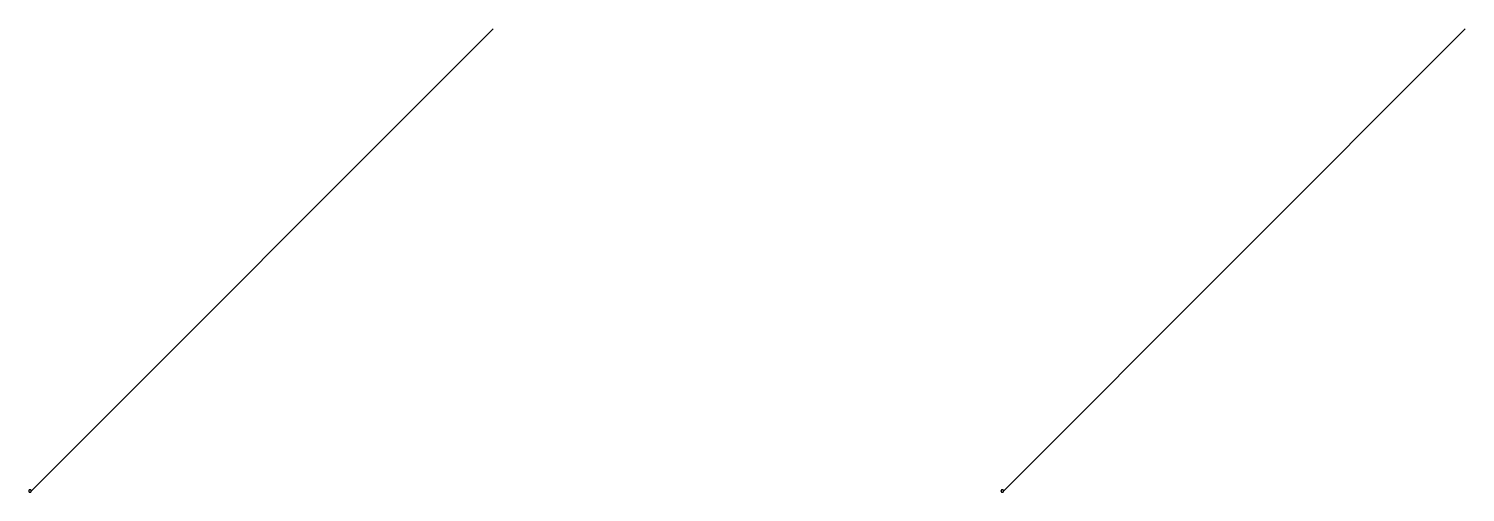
# Model space of a CAD drawing. Header units: metres. Extents: x 0 to 47, y 0 to 5.
# Drawn here: x 31.49 to 47, y -0.01 to 5 of the extents above; entities that cross this region are included whole.
import ezdxf

# ---------------------------------------------------------------- set-up
doc = ezdxf.new("R2010")
doc.units = ezdxf.units.M
doc.layers.add('Outer', color=1, linetype='CONTINUOUS')

msp = doc.modelspace()

# ---------------------------------------------------------------- linework, layer by layer
at = {"layer": 'Outer'}
for p, q in [((36.5, 5), (31.514, 0)), ((47, 5), (42.014, 0)), ((31.487, 0.003), (31.486, 0.003)), ((31.486, 0.003), (31.486, 0.003)), ((31.486, 0.003), (31.486, 0.003)), ((31.486, 0.003), (31.486, 0.002)), ((31.486, 0.002), (31.486, 0.002)), ((31.486, 0.002), (31.486, 0.002)), ((31.486, 0.002), (31.486, 0.002)), ((31.486, 0.002), (31.486, 0.001)), ((31.486, 0.001), (31.486, 0.001)), ((31.486, 0.001), (31.486, 0.001)), ((31.486, 0.001), (31.486, 0.001)), ((31.486, 0.001), (31.486, 0)), ((31.486, 0), (31.486, 0)), ((31.486, 0), (31.486, 0)), ((31.486, 0), (31.486, 0)), ((31.488, 0.006), (31.487, 0.006)), ((31.487, 0.006), (31.487, 0.006)), ((31.487, 0.006), (31.487, 0.005)), ((31.487, 0.005), (31.487, 0.005)), ((31.487, 0.005), (31.487, 0.005)), ((31.487, 0.005), (31.487, 0.005)), ((31.487, 0.005), (31.487, 0.005)), ((31.487, 0.005), (31.487, 0.004)), ((31.487, 0.004), (31.487, 0.004)), ((31.487, 0.004), (31.487, 0.004)), ((31.487, 0.004), (31.487, 0.004)), ((31.487, 0.004), (31.487, 0.003)), ((31.489, 0.008), (31.488, 0.008)), ((31.488, 0.008), (31.488, 0.008)), ((31.488, 0.008), (31.488, 0.007)), ((31.488, 0.007), (31.488, 0.007)), ((31.488, 0.007), (31.488, 0.007)), ((31.488, 0.007), (31.488, 0.007)), ((31.488, 0.007), (31.488, 0.007)), ((31.488, 0.007), (31.488, 0.006)), ((31.488, 0.006), (31.488, 0.006)), ((31.49, 0.009), (31.489, 0.009)), ((31.489, 0.009), (31.489, 0.009)), ((31.489, 0.009), (31.489, 0.009)), ((31.489, 0.009), (31.489, 0.008)), ((31.489, 0.008), (31.489, 0.008)), ((31.489, 0.008), (31.489, 0.008)), ((31.491, 0.01), (31.49, 0.01)), ((31.49, 0.01), (31.49, 0.01)), ((31.49, 0.01), (31.49, 0.01)), ((31.49, 0.01), (31.49, 0.009)), ((31.49, 0.009), (31.49, 0.009)), ((31.49, 0.009), (31.49, 0.009)), ((31.492, 0.011), (31.491, 0.011)), ((31.491, 0.011), (31.491, 0.011)), ((31.491, 0.011), (31.491, 0.011)), ((31.491, 0.011), (31.491, 0.01)), ((31.491, 0.01), (31.491, 0.01)), ((31.491, 0.01), (31.491, 0.01)), ((31.493, 0.012), (31.492, 0.012)), ((31.492, 0.012), (31.492, 0.012)), ((31.492, 0.012), (31.492, 0.011)), ((31.492, 0.011), (31.492, 0.011)), ((31.492, 0.011), (31.492, 0.011)), ((31.494, 0.012), (31.493, 0.012)), ((31.493, 0.012), (31.493, 0.012)), ((31.493, 0.012), (31.493, 0.012)), ((31.493, 0.012), (31.493, 0.012)), ((31.493, 0.012), (31.493, 0.012)), ((31.495, 0.013), (31.494, 0.013)), ((31.494, 0.013), (31.494, 0.013)), ((31.494, 0.013), (31.494, 0.012)), ((31.494, 0.012), (31.494, 0.012)), ((31.496, 0.013), (31.495, 0.013)), ((31.495, 0.013), (31.495, 0.013)), ((31.495, 0.013), (31.495, 0.013)), ((31.495, 0.013), (31.495, 0.013)), ((31.495, 0.013), (31.495, 0.013)), ((31.497, 0.013), (31.496, 0.013)), ((31.496, 0.013), (31.496, 0.013)), ((31.496, 0.013), (31.496, 0.013)), ((31.496, 0.013), (31.496, 0.013)), ((31.498, 0.014), (31.497, 0.014)), ((31.497, 0.014), (31.497, 0.014)), ((31.497, 0.014), (31.497, 0.014)), ((31.497, 0.014), (31.497, 0.013)), ((31.499, 0.014), (31.498, 0.014)), ((31.498, 0.014), (31.498, 0.014)), ((31.498, 0.014), (31.498, 0.014)), ((31.498, 0.014), (31.498, 0.014)), ((31.5, 0.014), (31.499, 0.014)), ((31.499, 0.014), (31.499, 0.014)), ((31.499, 0.014), (31.499, 0.014)), ((31.499, 0.014), (31.499, 0.014)), ((31.501, 0.014), (31.5, 0.014)), ((31.5, 0.014), (31.5, 0.014)), ((31.5, 0.014), (31.5, 0.014)), ((31.5, 0.014), (31.5, 0.014)), ((31.5, 0.014), (31.5, 0.014)), ((31.502, 0.014), (31.501, 0.014)), ((31.501, 0.014), (31.501, 0.014)), ((31.501, 0.014), (31.501, 0.014)), ((31.501, 0.014), (31.501, 0.014)), ((31.503, 0.014), (31.502, 0.014)), ((31.502, 0.014), (31.502, 0.014)), ((31.502, 0.014), (31.502, 0.014)), ((31.502, 0.014), (31.502, 0.014)), ((31.503, 0.013), (31.503, 0.014)), ((31.503, 0.014), (31.503, 0.014)), ((31.503, 0.014), (31.503, 0.014)), ((31.504, 0.013), (31.503, 0.013)), ((31.505, 0.013), (31.504, 0.013)), ((31.504, 0.013), (31.504, 0.013)), ((31.504, 0.013), (31.504, 0.013)), ((31.504, 0.013), (31.504, 0.013)), ((31.506, 0.013), (31.505, 0.013)), ((31.505, 0.013), (31.505, 0.013)), ((31.505, 0.013), (31.505, 0.013)), ((31.505, 0.013), (31.505, 0.013)), ((31.505, 0.013), (31.505, 0.013)), ((31.506, 0.012), (31.506, 0.013)), ((31.506, 0.013), (31.506, 0.013)), ((31.507, 0.012), (31.506, 0.012)), ((31.506, 0.012), (31.506, 0.012)), ((31.508, 0.012), (31.507, 0.012)), ((31.507, 0.012), (31.507, 0.012)), ((31.507, 0.012), (31.507, 0.012)), ((31.507, 0.012), (31.507, 0.012)), ((31.507, 0.012), (31.507, 0.012)), ((31.508, 0.011), (31.508, 0.012)), ((31.508, 0.012), (31.508, 0.012)), ((31.509, 0.011), (31.508, 0.011)), ((31.508, 0.011), (31.508, 0.011)), ((31.508, 0.011), (31.508, 0.011)), ((31.509, 0.01), (31.509, 0.011)), ((31.509, 0.011), (31.509, 0.011)), ((31.509, 0.011), (31.509, 0.011)), ((31.51, 0.01), (31.509, 0.01)), ((31.509, 0.01), (31.509, 0.01)), ((31.509, 0.01), (31.509, 0.01)), ((31.51, 0.009), (31.51, 0.01)), ((31.51, 0.01), (31.51, 0.01)), ((31.51, 0.01), (31.51, 0.01)), ((31.511, 0.009), (31.51, 0.009)), ((31.51, 0.009), (31.51, 0.009)), ((31.51, 0.009), (31.51, 0.009)), ((31.511, 0.008), (31.511, 0.009)), ((31.511, 0.009), (31.511, 0.009)), ((31.511, 0.009), (31.511, 0.009)), ((31.512, 0.008), (31.511, 0.008)), ((31.511, 0.008), (31.511, 0.008)), ((31.511, 0.008), (31.511, 0.008)), ((31.512, 0.007), (31.512, 0.008)), ((31.512, 0.008), (31.512, 0.008)), ((31.512, 0.006), (31.512, 0.007)), ((31.512, 0.007), (31.512, 0.007)), ((31.512, 0.007), (31.512, 0.007)), ((31.512, 0.007), (31.512, 0.007)), ((31.512, 0.007), (31.512, 0.007)), ((31.513, 0.006), (31.512, 0.006)), ((31.512, 0.006), (31.512, 0.006)), ((31.513, 0.005), (31.513, 0.006)), ((31.513, 0.006), (31.513, 0.006)), ((31.513, 0.004), (31.513, 0.005)), ((31.513, 0.005), (31.513, 0.005)), ((31.513, 0.005), (31.513, 0.005)), ((31.513, 0.005), (31.513, 0.005)), ((31.513, 0.005), (31.513, 0.005)), ((31.513, 0.003), (31.513, 0.004)), ((31.513, 0.004), (31.513, 0.004)), ((31.513, 0.004), (31.513, 0.004)), ((31.513, 0.004), (31.513, 0.004)), ((31.514, 0.003), (31.513, 0.003)), ((31.514, 0.002), (31.514, 0.003)), ((31.514, 0.003), (31.514, 0.003)), ((31.514, 0.003), (31.514, 0.003)), ((31.514, 0.001), (31.514, 0.002)), ((31.514, 0.002), (31.514, 0.002)), ((31.514, 0.002), (31.514, 0.002)), ((31.514, 0.002), (31.514, 0.002)), ((31.514, 0), (31.514, 0.001)), ((31.514, 0.001), (31.514, 0.001)), ((31.514, 0.001), (31.514, 0.001)), ((31.514, 0.001), (31.514, 0.001)), ((31.514, 0), (31.514, 0)), ((31.514, 0), (31.514, 0)), ((41.987, 0.003), (41.986, 0.003)), ((41.986, 0.003), (41.986, 0.003)), ((41.986, 0.003), (41.986, 0.003)), ((41.986, 0.003), (41.986, 0.002)), ((41.986, 0.002), (41.986, 0.002)), ((41.986, 0.002), (41.986, 0.002)), ((41.986, 0.002), (41.986, 0.002)), ((41.986, 0.002), (41.986, 0.001)), ((41.986, 0.001), (41.986, 0.001)), ((41.986, 0.001), (41.986, 0.001)), ((41.986, 0.001), (41.986, 0.001)), ((41.986, 0.001), (41.986, 0)), ((41.986, 0), (41.986, 0)), ((41.986, 0), (41.986, 0)), ((41.986, 0), (41.986, 0)), ((41.988, 0.006), (41.987, 0.006)), ((41.987, 0.006), (41.987, 0.006)), ((41.987, 0.006), (41.987, 0.005)), ((41.987, 0.005), (41.987, 0.005)), ((41.987, 0.005), (41.987, 0.005)), ((41.987, 0.005), (41.987, 0.005)), ((41.987, 0.005), (41.987, 0.005)), ((41.987, 0.005), (41.987, 0.004)), ((41.987, 0.004), (41.987, 0.004)), ((41.987, 0.004), (41.987, 0.004)), ((41.987, 0.004), (41.987, 0.004)), ((41.987, 0.004), (41.987, 0.003)), ((41.989, 0.008), (41.988, 0.008)), ((41.988, 0.008), (41.988, 0.008)), ((41.988, 0.008), (41.988, 0.007)), ((41.988, 0.007), (41.988, 0.007)), ((41.988, 0.007), (41.988, 0.007)), ((41.988, 0.007), (41.988, 0.007)), ((41.988, 0.007), (41.988, 0.007)), ((41.988, 0.007), (41.988, 0.006)), ((41.988, 0.006), (41.988, 0.006)), ((41.99, 0.009), (41.989, 0.009)), ((41.989, 0.009), (41.989, 0.009)), ((41.989, 0.009), (41.989, 0.009)), ((41.989, 0.009), (41.989, 0.008)), ((41.989, 0.008), (41.989, 0.008)), ((41.989, 0.008), (41.989, 0.008)), ((41.991, 0.01), (41.99, 0.01)), ((41.99, 0.01), (41.99, 0.01)), ((41.99, 0.01), (41.99, 0.01)), ((41.99, 0.01), (41.99, 0.009)), ((41.99, 0.009), (41.99, 0.009)), ((41.99, 0.009), (41.99, 0.009)), ((41.992, 0.011), (41.991, 0.011)), ((41.991, 0.011), (41.991, 0.011)), ((41.991, 0.011), (41.991, 0.011)), ((41.991, 0.011), (41.991, 0.01)), ((41.991, 0.01), (41.991, 0.01)), ((41.991, 0.01), (41.991, 0.01)), ((41.993, 0.012), (41.992, 0.012)), ((41.992, 0.012), (41.992, 0.012)), ((41.992, 0.012), (41.992, 0.011)), ((41.992, 0.011), (41.992, 0.011)), ((41.992, 0.011), (41.992, 0.011)), ((41.994, 0.012), (41.993, 0.012)), ((41.993, 0.012), (41.993, 0.012)), ((41.993, 0.012), (41.993, 0.012)), ((41.993, 0.012), (41.993, 0.012)), ((41.993, 0.012), (41.993, 0.012)), ((41.995, 0.013), (41.994, 0.013)), ((41.994, 0.013), (41.994, 0.013)), ((41.994, 0.013), (41.994, 0.012)), ((41.994, 0.012), (41.994, 0.012)), ((41.996, 0.013), (41.995, 0.013)), ((41.995, 0.013), (41.995, 0.013)), ((41.995, 0.013), (41.995, 0.013)), ((41.995, 0.013), (41.995, 0.013)), ((41.995, 0.013), (41.995, 0.013)), ((41.997, 0.013), (41.996, 0.013)), ((41.996, 0.013), (41.996, 0.013)), ((41.996, 0.013), (41.996, 0.013)), ((41.996, 0.013), (41.996, 0.013)), ((41.998, 0.014), (41.997, 0.014)), ((41.997, 0.014), (41.997, 0.014)), ((41.997, 0.014), (41.997, 0.014)), ((41.997, 0.014), (41.997, 0.013)), ((41.999, 0.014), (41.998, 0.014)), ((41.998, 0.014), (41.998, 0.014)), ((41.998, 0.014), (41.998, 0.014)), ((41.998, 0.014), (41.998, 0.014)), ((42, 0.014), (41.999, 0.014)), ((41.999, 0.014), (41.999, 0.014)), ((41.999, 0.014), (41.999, 0.014)), ((41.999, 0.014), (41.999, 0.014)), ((42.001, 0.014), (42, 0.014)), ((42, 0.014), (42, 0.014)), ((42, 0.014), (42, 0.014)), ((42, 0.014), (42, 0.014)), ((42, 0.014), (42, 0.014)), ((42.002, 0.014), (42.001, 0.014)), ((42.001, 0.014), (42.001, 0.014)), ((42.001, 0.014), (42.001, 0.014)), ((42.001, 0.014), (42.001, 0.014)), ((42.003, 0.014), (42.002, 0.014)), ((42.002, 0.014), (42.002, 0.014)), ((42.002, 0.014), (42.002, 0.014)), ((42.002, 0.014), (42.002, 0.014)), ((42.003, 0.013), (42.003, 0.014)), ((42.003, 0.014), (42.003, 0.014)), ((42.003, 0.014), (42.003, 0.014)), ((42.004, 0.013), (42.003, 0.013)), ((42.005, 0.013), (42.004, 0.013)), ((42.004, 0.013), (42.004, 0.013)), ((42.004, 0.013), (42.004, 0.013)), ((42.004, 0.013), (42.004, 0.013)), ((42.006, 0.013), (42.005, 0.013)), ((42.005, 0.013), (42.005, 0.013)), ((42.005, 0.013), (42.005, 0.013)), ((42.005, 0.013), (42.005, 0.013)), ((42.005, 0.013), (42.005, 0.013)), ((42.006, 0.012), (42.006, 0.013)), ((42.006, 0.013), (42.006, 0.013)), ((42.007, 0.012), (42.006, 0.012)), ((42.006, 0.012), (42.006, 0.012)), ((42.008, 0.012), (42.007, 0.012)), ((42.007, 0.012), (42.007, 0.012)), ((42.007, 0.012), (42.007, 0.012)), ((42.007, 0.012), (42.007, 0.012)), ((42.007, 0.012), (42.007, 0.012)), ((42.008, 0.011), (42.008, 0.012)), ((42.008, 0.012), (42.008, 0.012)), ((42.009, 0.011), (42.008, 0.011)), ((42.008, 0.011), (42.008, 0.011)), ((42.008, 0.011), (42.008, 0.011)), ((42.009, 0.01), (42.009, 0.011)), ((42.009, 0.011), (42.009, 0.011)), ((42.009, 0.011), (42.009, 0.011)), ((42.01, 0.01), (42.009, 0.01)), ((42.009, 0.01), (42.009, 0.01)), ((42.009, 0.01), (42.009, 0.01)), ((42.01, 0.009), (42.01, 0.01)), ((42.01, 0.01), (42.01, 0.01)), ((42.01, 0.01), (42.01, 0.01)), ((42.011, 0.009), (42.01, 0.009)), ((42.01, 0.009), (42.01, 0.009)), ((42.01, 0.009), (42.01, 0.009)), ((42.011, 0.008), (42.011, 0.009)), ((42.011, 0.009), (42.011, 0.009)), ((42.011, 0.009), (42.011, 0.009)), ((42.012, 0.008), (42.011, 0.008)), ((42.011, 0.008), (42.011, 0.008)), ((42.011, 0.008), (42.011, 0.008)), ((42.012, 0.007), (42.012, 0.008)), ((42.012, 0.008), (42.012, 0.008)), ((42.012, 0.006), (42.012, 0.007)), ((42.012, 0.007), (42.012, 0.007)), ((42.012, 0.007), (42.012, 0.007)), ((42.012, 0.007), (42.012, 0.007)), ((42.012, 0.007), (42.012, 0.007)), ((42.013, 0.006), (42.012, 0.006)), ((42.012, 0.006), (42.012, 0.006)), ((42.013, 0.005), (42.013, 0.006)), ((42.013, 0.006), (42.013, 0.006)), ((42.013, 0.004), (42.013, 0.005)), ((42.013, 0.005), (42.013, 0.005)), ((42.013, 0.005), (42.013, 0.005)), ((42.013, 0.005), (42.013, 0.005)), ((42.013, 0.005), (42.013, 0.005)), ((42.013, 0.003), (42.013, 0.004)), ((42.013, 0.004), (42.013, 0.004)), ((42.013, 0.004), (42.013, 0.004)), ((42.013, 0.004), (42.013, 0.004)), ((42.014, 0.003), (42.013, 0.003)), ((42.014, 0.002), (42.014, 0.003)), ((42.014, 0.003), (42.014, 0.003)), ((42.014, 0.003), (42.014, 0.003)), ((42.014, 0.001), (42.014, 0.002)), ((42.014, 0.002), (42.014, 0.002)), ((42.014, 0.002), (42.014, 0.002)), ((42.014, 0.002), (42.014, 0.002)), ((42.014, 0), (42.014, 0.001)), ((42.014, 0.001), (42.014, 0.001)), ((42.014, 0.001), (42.014, 0.001)), ((42.014, 0.001), (42.014, 0.001)), ((42.014, 0), (42.014, 0)), ((42.014, 0), (42.014, 0)), ((31.486, 0), (31.486, 0)), ((31.486, 0), (31.486, -0.001)), ((31.486, -0.001), (31.486, -0.001)), ((31.486, -0.001), (31.486, -0.001)), ((31.486, -0.001), (31.486, -0.001)), ((31.486, -0.001), (31.486, -0.002)), ((31.486, -0.002), (31.486, -0.002)), ((31.486, -0.002), (31.486, -0.002)), ((31.486, -0.002), (31.486, -0.002)), ((31.486, -0.002), (31.486, -0.003)), ((31.486, -0.003), (31.486, -0.003)), ((31.486, -0.003), (31.486, -0.003)), ((31.486, -0.003), (31.487, -0.003)), ((31.487, -0.003), (31.487, -0.004)), ((31.487, -0.004), (31.487, -0.004)), ((31.487, -0.004), (31.487, -0.004)), ((31.487, -0.004), (31.487, -0.004)), ((31.487, -0.004), (31.487, -0.005)), ((31.487, -0.005), (31.487, -0.005)), ((31.487, -0.005), (31.487, -0.005)), ((31.487, -0.005), (31.487, -0.005)), ((31.487, -0.005), (31.487, -0.005)), ((31.487, -0.005), (31.487, -0.006)), ((31.487, -0.006), (31.487, -0.006)), ((31.487, -0.006), (31.488, -0.006)), ((31.488, -0.006), (31.488, -0.006)), ((31.488, -0.006), (31.488, -0.007)), ((31.488, -0.007), (31.488, -0.007)), ((31.488, -0.007), (31.488, -0.007)), ((31.488, -0.007), (31.488, -0.007)), ((31.488, -0.007), (31.488, -0.007)), ((31.488, -0.007), (31.488, -0.008)), ((31.488, -0.008), (31.488, -0.008)), ((31.488, -0.008), (31.489, -0.008)), ((31.489, -0.008), (31.489, -0.008)), ((31.489, -0.008), (31.489, -0.008)), ((31.489, -0.008), (31.489, -0.009)), ((31.489, -0.009), (31.489, -0.009)), ((31.489, -0.009), (31.489, -0.009)), ((31.489, -0.009), (31.49, -0.009)), ((31.49, -0.009), (31.49, -0.009)), ((31.49, -0.009), (31.49, -0.009)), ((31.49, -0.009), (31.49, -0.01)), ((31.49, -0.01), (31.49, -0.01)), ((31.49, -0.01), (31.49, -0.01)), ((31.49, -0.01), (31.491, -0.01)), ((31.491, -0.01), (31.491, -0.01)), ((31.491, -0.01), (31.491, -0.01)), ((31.491, -0.01), (31.491, -0.011)), ((31.491, -0.011), (31.491, -0.011)), ((31.491, -0.011), (31.491, -0.011)), ((31.491, -0.011), (31.492, -0.011)), ((31.492, -0.011), (31.492, -0.011)), ((31.492, -0.011), (31.492, -0.011)), ((31.492, -0.011), (31.492, -0.012)), ((31.492, -0.012), (31.492, -0.012)), ((31.492, -0.012), (31.493, -0.012)), ((31.493, -0.012), (31.493, -0.012)), ((31.493, -0.012), (31.493, -0.012)), ((31.493, -0.012), (31.493, -0.012)), ((31.493, -0.012), (31.493, -0.012)), ((31.493, -0.012), (31.494, -0.012)), ((31.494, -0.012), (31.494, -0.012)), ((31.494, -0.012), (31.494, -0.013)), ((31.494, -0.013), (31.494, -0.013)), ((31.494, -0.013), (31.495, -0.013)), ((31.495, -0.013), (31.495, -0.013)), ((31.495, -0.013), (31.495, -0.013)), ((31.495, -0.013), (31.495, -0.013)), ((31.495, -0.013), (31.495, -0.013)), ((31.495, -0.013), (31.496, -0.013)), ((31.496, -0.013), (31.496, -0.013)), ((31.496, -0.013), (31.496, -0.013)), ((31.496, -0.013), (31.496, -0.013)), ((31.496, -0.013), (31.497, -0.013)), ((31.497, -0.013), (31.497, -0.014)), ((31.497, -0.014), (31.497, -0.014)), ((31.497, -0.014), (31.497, -0.014)), ((31.497, -0.014), (31.498, -0.014)), ((31.498, -0.014), (31.498, -0.014)), ((31.498, -0.014), (31.498, -0.014)), ((31.498, -0.014), (31.498, -0.014)), ((31.498, -0.014), (31.499, -0.014)), ((31.499, -0.014), (31.499, -0.014)), ((31.499, -0.014), (31.499, -0.014)), ((31.499, -0.014), (31.499, -0.014)), ((31.499, -0.014), (31.5, -0.014)), ((31.5, -0.014), (31.5, -0.014)), ((31.5, -0.014), (31.5, -0.014)), ((31.5, -0.014), (31.5, -0.014)), ((31.5, -0.014), (31.5, -0.014)), ((31.5, -0.014), (31.501, -0.014)), ((31.501, -0.014), (31.501, -0.014)), ((31.501, -0.014), (31.501, -0.014)), ((31.501, -0.014), (31.501, -0.014)), ((31.501, -0.014), (31.502, -0.014)), ((31.502, -0.014), (31.502, -0.014)), ((31.502, -0.014), (31.502, -0.014)), ((31.502, -0.014), (31.502, -0.014)), ((31.502, -0.014), (31.503, -0.014)), ((31.503, -0.014), (31.503, -0.013)), ((31.503, -0.013), (31.504, -0.013)), ((31.503, -0.014), (31.503, -0.014)), ((31.503, -0.014), (31.503, -0.014)), ((31.504, -0.013), (31.504, -0.013)), ((31.504, -0.013), (31.504, -0.013)), ((31.504, -0.013), (31.504, -0.013)), ((31.504, -0.013), (31.505, -0.013)), ((31.505, -0.013), (31.505, -0.013)), ((31.505, -0.013), (31.505, -0.013)), ((31.505, -0.013), (31.505, -0.013)), ((31.505, -0.013), (31.505, -0.013)), ((31.505, -0.013), (31.506, -0.013)), ((31.506, -0.013), (31.506, -0.012)), ((31.506, -0.012), (31.506, -0.012)), ((31.506, -0.012), (31.507, -0.012)), ((31.506, -0.013), (31.506, -0.013)), ((31.507, -0.012), (31.507, -0.012)), ((31.507, -0.012), (31.507, -0.012)), ((31.507, -0.012), (31.507, -0.012)), ((31.507, -0.012), (31.507, -0.012)), ((31.507, -0.012), (31.508, -0.012)), ((31.508, -0.012), (31.508, -0.011)), ((31.508, -0.011), (31.508, -0.011)), ((31.508, -0.011), (31.508, -0.011)), ((31.508, -0.011), (31.509, -0.011)), ((31.508, -0.012), (31.508, -0.012)), ((31.509, -0.011), (31.509, -0.01)), ((31.509, -0.01), (31.509, -0.01)), ((31.509, -0.01), (31.509, -0.01)), ((31.509, -0.01), (31.51, -0.01)), ((31.509, -0.011), (31.509, -0.011)), ((31.509, -0.011), (31.509, -0.011)), ((31.51, -0.01), (31.51, -0.009)), ((31.51, -0.009), (31.51, -0.009)), ((31.51, -0.009), (31.51, -0.009)), ((31.51, -0.009), (31.511, -0.009)), ((31.51, -0.01), (31.51, -0.01)), ((31.51, -0.01), (31.51, -0.01)), ((31.511, -0.009), (31.511, -0.008)), ((31.511, -0.008), (31.511, -0.008)), ((31.511, -0.008), (31.511, -0.008)), ((31.511, -0.008), (31.512, -0.008)), ((31.511, -0.009), (31.511, -0.009)), ((31.511, -0.009), (31.511, -0.009)), ((31.512, -0.007), (31.512, -0.006)), ((31.512, -0.006), (31.512, -0.006)), ((31.512, -0.006), (31.513, -0.006)), ((31.512, -0.008), (31.512, -0.007)), ((31.512, -0.007), (31.512, -0.007)), ((31.512, -0.007), (31.512, -0.007)), ((31.512, -0.007), (31.512, -0.007)), ((31.512, -0.007), (31.512, -0.007)), ((31.512, -0.008), (31.512, -0.008)), ((31.513, -0.004), (31.513, -0.003)), ((31.513, -0.003), (31.514, -0.003)), ((31.513, -0.005), (31.513, -0.004)), ((31.513, -0.004), (31.513, -0.004)), ((31.513, -0.004), (31.513, -0.004)), ((31.513, -0.004), (31.513, -0.004)), ((31.513, -0.006), (31.513, -0.005)), ((31.513, -0.005), (31.513, -0.005)), ((31.513, -0.005), (31.513, -0.005)), ((31.513, -0.005), (31.513, -0.005)), ((31.513, -0.005), (31.513, -0.005)), ((31.513, -0.006), (31.513, -0.006)), ((31.514, -0.001), (31.514, 0)), ((31.514, 0), (31.514, 0)), ((31.514, -0.002), (31.514, -0.001)), ((31.514, -0.001), (31.514, -0.001)), ((31.514, -0.001), (31.514, -0.001)), ((31.514, -0.001), (31.514, -0.001)), ((31.514, -0.003), (31.514, -0.002)), ((31.514, -0.002), (31.514, -0.002)), ((31.514, -0.002), (31.514, -0.002)), ((31.514, -0.002), (31.514, -0.002)), ((31.514, -0.003), (31.514, -0.003)), ((31.514, -0.003), (31.514, -0.003)), ((41.986, 0), (41.986, 0)), ((41.986, 0), (41.986, -0.001)), ((41.986, -0.001), (41.986, -0.001)), ((41.986, -0.001), (41.986, -0.001)), ((41.986, -0.001), (41.986, -0.001)), ((41.986, -0.001), (41.986, -0.002)), ((41.986, -0.002), (41.986, -0.002)), ((41.986, -0.002), (41.986, -0.002)), ((41.986, -0.002), (41.986, -0.002)), ((41.986, -0.002), (41.986, -0.003)), ((41.986, -0.003), (41.986, -0.003)), ((41.986, -0.003), (41.986, -0.003)), ((41.986, -0.003), (41.987, -0.003)), ((41.987, -0.003), (41.987, -0.004)), ((41.987, -0.004), (41.987, -0.004)), ((41.987, -0.004), (41.987, -0.004)), ((41.987, -0.004), (41.987, -0.004)), ((41.987, -0.004), (41.987, -0.005)), ((41.987, -0.005), (41.987, -0.005)), ((41.987, -0.005), (41.987, -0.005)), ((41.987, -0.005), (41.987, -0.005)), ((41.987, -0.005), (41.987, -0.005)), ((41.987, -0.005), (41.987, -0.006)), ((41.987, -0.006), (41.987, -0.006)), ((41.987, -0.006), (41.988, -0.006)), ((41.988, -0.006), (41.988, -0.006)), ((41.988, -0.006), (41.988, -0.007)), ((41.988, -0.007), (41.988, -0.007)), ((41.988, -0.007), (41.988, -0.007)), ((41.988, -0.007), (41.988, -0.007)), ((41.988, -0.007), (41.988, -0.007)), ((41.988, -0.007), (41.988, -0.008)), ((41.988, -0.008), (41.988, -0.008)), ((41.988, -0.008), (41.989, -0.008)), ((41.989, -0.008), (41.989, -0.008)), ((41.989, -0.008), (41.989, -0.008)), ((41.989, -0.008), (41.989, -0.009)), ((41.989, -0.009), (41.989, -0.009)), ((41.989, -0.009), (41.989, -0.009)), ((41.989, -0.009), (41.99, -0.009)), ((41.99, -0.009), (41.99, -0.009)), ((41.99, -0.009), (41.99, -0.009)), ((41.99, -0.009), (41.99, -0.01)), ((41.99, -0.01), (41.99, -0.01)), ((41.99, -0.01), (41.99, -0.01)), ((41.99, -0.01), (41.991, -0.01)), ((41.991, -0.01), (41.991, -0.01)), ((41.991, -0.01), (41.991, -0.01)), ((41.991, -0.01), (41.991, -0.011)), ((41.991, -0.011), (41.991, -0.011)), ((41.991, -0.011), (41.991, -0.011)), ((41.991, -0.011), (41.992, -0.011)), ((41.992, -0.011), (41.992, -0.011)), ((41.992, -0.011), (41.992, -0.011)), ((41.992, -0.011), (41.992, -0.012)), ((41.992, -0.012), (41.992, -0.012)), ((41.992, -0.012), (41.993, -0.012)), ((41.993, -0.012), (41.993, -0.012)), ((41.993, -0.012), (41.993, -0.012)), ((41.993, -0.012), (41.993, -0.012)), ((41.993, -0.012), (41.993, -0.012)), ((41.993, -0.012), (41.994, -0.012)), ((41.994, -0.012), (41.994, -0.012)), ((41.994, -0.012), (41.994, -0.013)), ((41.994, -0.013), (41.994, -0.013)), ((41.994, -0.013), (41.995, -0.013)), ((41.995, -0.013), (41.995, -0.013)), ((41.995, -0.013), (41.995, -0.013)), ((41.995, -0.013), (41.995, -0.013)), ((41.995, -0.013), (41.995, -0.013)), ((41.995, -0.013), (41.996, -0.013)), ((41.996, -0.013), (41.996, -0.013)), ((41.996, -0.013), (41.996, -0.013)), ((41.996, -0.013), (41.996, -0.013)), ((41.996, -0.013), (41.997, -0.013)), ((41.997, -0.013), (41.997, -0.014)), ((41.997, -0.014), (41.997, -0.014)), ((41.997, -0.014), (41.997, -0.014)), ((41.997, -0.014), (41.998, -0.014)), ((41.998, -0.014), (41.998, -0.014)), ((41.998, -0.014), (41.998, -0.014)), ((41.998, -0.014), (41.998, -0.014)), ((41.998, -0.014), (41.999, -0.014)), ((41.999, -0.014), (41.999, -0.014)), ((41.999, -0.014), (41.999, -0.014)), ((41.999, -0.014), (41.999, -0.014)), ((41.999, -0.014), (42, -0.014)), ((42, -0.014), (42, -0.014)), ((42, -0.014), (42, -0.014)), ((42, -0.014), (42, -0.014)), ((42, -0.014), (42, -0.014)), ((42, -0.014), (42.001, -0.014)), ((42.001, -0.014), (42.001, -0.014)), ((42.001, -0.014), (42.001, -0.014)), ((42.001, -0.014), (42.001, -0.014)), ((42.001, -0.014), (42.002, -0.014)), ((42.002, -0.014), (42.002, -0.014)), ((42.002, -0.014), (42.002, -0.014)), ((42.002, -0.014), (42.002, -0.014)), ((42.002, -0.014), (42.003, -0.014)), ((42.003, -0.014), (42.003, -0.013)), ((42.003, -0.013), (42.004, -0.013)), ((42.003, -0.014), (42.003, -0.014)), ((42.003, -0.014), (42.003, -0.014)), ((42.004, -0.013), (42.004, -0.013)), ((42.004, -0.013), (42.004, -0.013)), ((42.004, -0.013), (42.004, -0.013)), ((42.004, -0.013), (42.005, -0.013)), ((42.005, -0.013), (42.005, -0.013)), ((42.005, -0.013), (42.005, -0.013)), ((42.005, -0.013), (42.005, -0.013)), ((42.005, -0.013), (42.005, -0.013)), ((42.005, -0.013), (42.006, -0.013)), ((42.006, -0.013), (42.006, -0.012)), ((42.006, -0.012), (42.006, -0.012)), ((42.006, -0.012), (42.007, -0.012)), ((42.006, -0.013), (42.006, -0.013)), ((42.007, -0.012), (42.007, -0.012)), ((42.007, -0.012), (42.007, -0.012)), ((42.007, -0.012), (42.007, -0.012)), ((42.007, -0.012), (42.007, -0.012)), ((42.007, -0.012), (42.008, -0.012)), ((42.008, -0.012), (42.008, -0.011)), ((42.008, -0.011), (42.008, -0.011)), ((42.008, -0.011), (42.008, -0.011)), ((42.008, -0.011), (42.009, -0.011)), ((42.008, -0.012), (42.008, -0.012)), ((42.009, -0.011), (42.009, -0.01)), ((42.009, -0.01), (42.009, -0.01)), ((42.009, -0.01), (42.009, -0.01)), ((42.009, -0.01), (42.01, -0.01)), ((42.009, -0.011), (42.009, -0.011)), ((42.009, -0.011), (42.009, -0.011)), ((42.01, -0.01), (42.01, -0.009)), ((42.01, -0.009), (42.01, -0.009)), ((42.01, -0.009), (42.01, -0.009)), ((42.01, -0.009), (42.011, -0.009)), ((42.01, -0.01), (42.01, -0.01)), ((42.01, -0.01), (42.01, -0.01)), ((42.011, -0.009), (42.011, -0.008)), ((42.011, -0.008), (42.011, -0.008)), ((42.011, -0.008), (42.011, -0.008)), ((42.011, -0.008), (42.012, -0.008)), ((42.011, -0.009), (42.011, -0.009)), ((42.011, -0.009), (42.011, -0.009)), ((42.012, -0.007), (42.012, -0.006)), ((42.012, -0.006), (42.012, -0.006)), ((42.012, -0.006), (42.013, -0.006)), ((42.012, -0.008), (42.012, -0.007)), ((42.012, -0.007), (42.012, -0.007)), ((42.012, -0.007), (42.012, -0.007)), ((42.012, -0.007), (42.012, -0.007)), ((42.012, -0.007), (42.012, -0.007)), ((42.012, -0.008), (42.012, -0.008)), ((42.013, -0.004), (42.013, -0.003)), ((42.013, -0.003), (42.014, -0.003)), ((42.013, -0.005), (42.013, -0.004)), ((42.013, -0.004), (42.013, -0.004)), ((42.013, -0.004), (42.013, -0.004)), ((42.013, -0.004), (42.013, -0.004)), ((42.013, -0.006), (42.013, -0.005)), ((42.013, -0.005), (42.013, -0.005)), ((42.013, -0.005), (42.013, -0.005)), ((42.013, -0.005), (42.013, -0.005)), ((42.013, -0.005), (42.013, -0.005)), ((42.013, -0.006), (42.013, -0.006)), ((42.014, -0.001), (42.014, 0)), ((42.014, 0), (42.014, 0)), ((42.014, -0.002), (42.014, -0.001)), ((42.014, -0.001), (42.014, -0.001)), ((42.014, -0.001), (42.014, -0.001)), ((42.014, -0.001), (42.014, -0.001)), ((42.014, -0.003), (42.014, -0.002)), ((42.014, -0.002), (42.014, -0.002)), ((42.014, -0.002), (42.014, -0.002)), ((42.014, -0.002), (42.014, -0.002)), ((42.014, -0.003), (42.014, -0.003)), ((42.014, -0.003), (42.014, -0.003))]:
    msp.add_line(p, q, dxfattribs=at)

doc.saveas('drawing.dxf')
